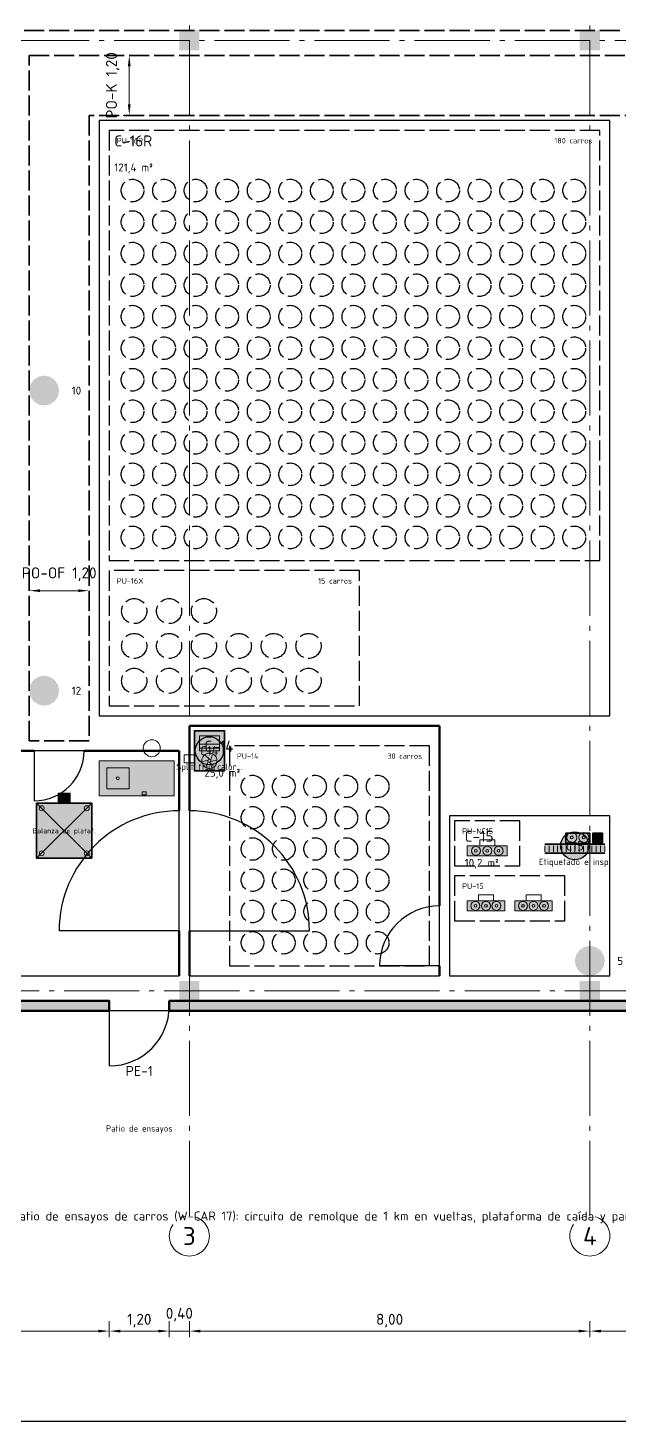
# Model space of a CAD drawing. Header units: millimetres. Extents: x 0 to 1682, y 0 to 1189.
# Drawn here: x 466.8 to 584.8, y 489 to 767.5 of the extents above; entities that cross this region are included whole.
import ezdxf
from ezdxf.enums import TextEntityAlignment as Align

# ---------------------------------------------------------------- set-up
doc = ezdxf.new("R2010")
doc.units = ezdxf.units.MM
doc.linetypes.add('IRAM-E-TRAZOS', pattern=[5, 4, -1])
doc.linetypes.add('IRAM-F-TRAZO-PUNTO', pattern=[20, 15, -2, 1, -2])
for name, color, linetype, lineweight in [('A-ABERTURA', 7, 'CONTINUOUS', 25), ('A-COLUMNA', 7, 'CONTINUOUS', 50), ('A-COTA', 7, 'CONTINUOUS', 18), ('A-EJE', 1, 'IRAM-F-TRAZO-PUNTO', 18), ('A-EQUIPO-FINO', 8, 'CONTINUOUS', 13), ('A-EQUIPO-OCULTO', 8, 'IRAM-E-TRAZOS', 13), ('A-EQUIPO-RELLENO', 9, 'CONTINUOUS', 13), ('A-EXTERIOR', 8, 'CONTINUOUS', 25), ('A-MURO', 7, 'CONTINUOUS', 50), ('A-OPERARIO', 6, 'CONTINUOUS', 18), ('A-PASO', 7, 'CONTINUOUS', 25), ('A-SECTOR', 1, 'CONTINUOUS', 25), ('A-TABIQUE', 7, 'CONTINUOUS', 50), ('A-TEXTO', 7, 'CONTINUOUS', 18), ('S-INCENDIO', 1, 'CONTINUOUS', 25)]:
    doc.layers.add(name, color=color, linetype=linetype, lineweight=lineweight)
for name, color, linetype, lineweight, true_color in [('A-EQUIPO', 30, 'CONTINUOUS', 35, 0xe67800), ('A-MOBILIARIO', 8, 'CONTINUOUS', 18, 0x50505a), ('A-PASILLO', 2, 'IRAM-E-TRAZOS', 35, 0xd7a500), ('A-PULMON', 6, 'IRAM-E-TRAZOS', 25, 0xdc00c8)]:
    doc.layers.add(name, color=color, linetype=linetype, lineweight=lineweight, true_color=true_color)
doc.styles.add('ISO3098', font='isocpeur.ttf')
doc.dimstyles.new('FLAMA-IRAM', dxfattribs={"dimtxt": 3.5, "dimasz": 3.5, "dimexe": 2, "dimexo": 1.5, "dimgap": 1, "dimtad": 1, "dimdec": 1, "dimtxsty": 'ISO3098', "dimblk": 'IRAM_FLECHA', "dimblk1": 'IRAM_FLECHA', "dimblk2": 'IRAM_FLECHA', "dimcen": 2.5, "dimclrd": 3, "dimclre": 3, "dimclrt": 3, "dimazin": 3, "dimtfac": 1, "dimtmove": 0, "dimatfit": 3, "dimlwd": 18, "dimlwe": 18})

# ---------------------------------------------------------------- blocks, each defined once
blk = doc.blocks.new('IRAM_FLECHA')
blk.add_solid([(0, 0), (-1, 0.125), (-1, -0.125)])

msp = doc.modelspace()

# ---------------------------------------------------------------- hatches: boundary and pattern name
at = {"layer": 'A-COLUMNA', "true_color": 0x000000}
h = msp.add_hatch(color=7, dxfattribs=at)
h.dxf.hatch_style = 1
h.paths.add_polyline_path([(497, 763), (501, 763), (501, 767), (497, 767)])
h = msp.add_hatch(color=7, dxfattribs=at)
h.dxf.hatch_style = 1
h.paths.add_polyline_path([(577, 763), (581, 763), (581, 767), (577, 767)])
h = msp.add_hatch(color=7, dxfattribs=at)
h.dxf.hatch_style = 1
h.paths.add_polyline_path([(497, 573), (501, 573), (501, 577), (497, 577)])
h = msp.add_hatch(color=7, dxfattribs=at)
h.dxf.hatch_style = 1
h.paths.add_polyline_path([(577, 573), (581, 573), (581, 577), (577, 577)])
at = {"layer": 'A-EQUIPO-RELLENO', "true_color": 0xeeeeee}
h = msp.add_hatch(color=7, dxfattribs=at)
h.dxf.hatch_style = 1
h.paths.add_polyline_path([(506, 619), (506, 627), (500, 627), (500, 619)])
at = {"layer": 'A-EQUIPO-RELLENO', "true_color": 0xffffff}
h = msp.add_hatch(color=7, dxfattribs=at)
h.dxf.hatch_style = 1
h.paths.add_polyline_path([(505.816, 623), (505.745, 623.627), (505.537, 624.222), (505.202, 624.756), (504.756, 625.202), (504.222, 625.537), (503.627, 625.745), (503, 625.816), (502.373, 625.745), (501.778, 625.537), (501.244, 625.202), (500.798, 624.756), (500.463, 624.222), (500.255, 623.627), (500.184, 623), (500.255, 622.373), (500.463, 621.778), (500.798, 621.244), (501.244, 620.798), (501.778, 620.463), (502.373, 620.255), (503, 620.184), (503.627, 620.255), (504.222, 620.463), (504.756, 620.798), (505.202, 621.244), (505.537, 621.778), (505.745, 622.373)])
at = {"layer": 'A-EQUIPO-RELLENO', "true_color": 0xecf0ec}
h = msp.add_hatch(color=7, dxfattribs=at)
h.dxf.hatch_style = 1
h.paths.add_polyline_path([(496, 621), (481, 621), (481, 614), (496, 614)])
at = {"layer": 'A-EQUIPO-RELLENO', "true_color": 0xcdd0d4}
h = msp.add_hatch(color=7, dxfattribs=at)
h.dxf.hatch_style = 1
h.paths.add_polyline_path([(475.2, 612.5), (475.2, 614.5), (472.8, 614.5), (472.8, 612.5)])
at = {"layer": 'A-EQUIPO-RELLENO', "true_color": 0xeeeeee}
h = msp.add_hatch(color=7, dxfattribs=at)
h.dxf.hatch_style = 1
h.paths.add_polyline_path([(479.5, 601.5), (479.5, 612.5), (468.5, 612.5), (468.5, 601.5)])
at = {"layer": 'A-EQUIPO-RELLENO', "true_color": 0xffffff}
h = msp.add_hatch(color=7, dxfattribs=at)
h.dxf.hatch_style = 1
h.paths.add_polyline_path([(578.816, 604), (578.745, 604.627), (578.537, 605.222), (578.202, 605.756), (577.756, 606.202), (577.222, 606.537), (576.627, 606.745), (576, 606.816), (575.373, 606.745), (574.778, 606.537), (574.244, 606.202), (573.798, 605.756), (573.463, 605.222), (573.255, 604.627), (573.184, 604), (573.255, 603.373), (573.463, 602.778), (573.798, 602.244), (574.244, 601.798), (574.778, 601.463), (575.373, 601.255), (576, 601.184), (576.627, 601.255), (577.222, 601.463), (577.756, 601.798), (578.202, 602.244), (578.537, 602.778), (578.745, 603.373)])
at = {"layer": 'A-EQUIPO-RELLENO', "true_color": 0xcdd0d4}
h = msp.add_hatch(color=7, dxfattribs=at)
h.dxf.hatch_style = 1
h.paths.add_polyline_path([(574.2, 604.48), (579, 604.48), (579, 606.5), (574.2, 606.5)])
h = msp.add_hatch(color=7, dxfattribs=at)
h.dxf.hatch_style = 1
h.paths.add_polyline_path([(579.6, 604.6), (581.5, 604.6), (581.5, 606.5), (579.6, 606.5)])
at = {"layer": 'A-EQUIPO-RELLENO', "true_color": 0xfaf0fa}
h = msp.add_hatch(color=7, dxfattribs=at)
h.dxf.hatch_style = 1
h.paths.add_polyline_path([(554.5, 602), (562.5, 602), (562.5, 604), (554.5, 604)])
at = {"layer": 'A-EQUIPO-RELLENO', "true_color": 0xeeeeee}
h = msp.add_hatch(color=7, dxfattribs=at)
h.dxf.hatch_style = 1
h.paths.add_polyline_path([(570, 602.5), (582, 602.5), (582, 604.3), (570, 604.3)])
at = {"layer": 'A-EQUIPO-RELLENO', "true_color": 0xfaf0fa}
h = msp.add_hatch(color=7, dxfattribs=at)
h.dxf.hatch_style = 1
h.paths.add_polyline_path([(554.5, 591), (562, 591), (562, 593), (554.5, 593)])
h = msp.add_hatch(color=7, dxfattribs=at)
h.dxf.hatch_style = 1
h.paths.add_polyline_path([(564, 591), (571.5, 591), (571.5, 593), (564, 593)])
at = {"layer": 'A-MURO', "true_color": 0x464646}
h = msp.add_hatch(color=7, dxfattribs=at)
h.dxf.hatch_style = 1
h.paths.add_polyline_path([(337, 645), (337, 573), (483, 573), (483, 571), (335, 571), (335, 645)])
h = msp.add_hatch(color=7, dxfattribs=at)
h.dxf.hatch_style = 1
h.paths.add_polyline_path([(495, 573), (840.5, 573), (840.5, 571), (495, 571)])
at = {"layer": 'S-INCENDIO', "true_color": 0xd20000}
h = msp.add_hatch(color=7, dxfattribs=at)
h.dxf.hatch_style = 1
h.paths.add_polyline_path([(473, 695), (472.772, 696.148), (472.121, 697.121), (471.148, 697.772), (470, 698), (468.852, 697.772), (467.879, 697.121), (467.228, 696.148), (467, 695), (467.228, 693.852), (467.879, 692.879), (468.852, 692.228), (470, 692), (471.148, 692.228), (472.121, 692.879), (472.772, 693.852)])
h = msp.add_hatch(color=7, dxfattribs=at)
h.dxf.hatch_style = 1
h.paths.add_polyline_path([(473, 635), (472.772, 636.148), (472.121, 637.121), (471.148, 637.772), (470, 638), (468.852, 637.772), (467.879, 637.121), (467.228, 636.148), (467, 635), (467.228, 633.852), (467.879, 632.879), (468.852, 632.228), (470, 632), (471.148, 632.228), (472.121, 632.879), (472.772, 633.852)])
h = msp.add_hatch(color=7, dxfattribs=at)
h.dxf.hatch_style = 1
h.paths.add_polyline_path([(582, 581), (581.772, 582.148), (581.121, 583.121), (580.148, 583.772), (579, 584), (577.852, 583.772), (576.879, 583.121), (576.228, 582.148), (576, 581), (576.228, 579.852), (576.879, 578.879), (577.852, 578.228), (579, 578), (580.148, 578.228), (581.121, 578.879), (581.772, 579.852)])

# ---------------------------------------------------------------- linework, layer by layer
at = {"layer": 'A-ABERTURA'}
for p, q in [((468, 623), (468, 613)), ((497, 587), (473, 587)), ((499, 587), (523, 587)), ((549, 580), (537, 580)), ((483, 572), (483, 560))]:
    msp.add_line(p, q, dxfattribs=at)
for centre, radius, start, end in [((468, 623), 10, 270, 360), ((497, 587), 24, 90, 180), ((499, 587), 24, 0, 90), ((549, 580), 12, 90, 180), ((483, 572), 12, 270, 360)]:
    msp.add_arc(centre, radius, start, end, dxfattribs=at)
at = {"layer": 'A-EJE'}
for p, q in [((499, 530), (499, 1060)), ((579, 530), (579, 1060)), ((104, 765), (1264, 765)), ((294, 575), (1264, 575))]:
    msp.add_line(p, q, dxfattribs=at)
for centre in [(499, 526), (579, 526)]:
    msp.add_circle(centre, 4, dxfattribs=at)
at = {"layer": 'A-EQUIPO'}
for p, q in [((570, 604.3), (582, 604.3)), ((570, 602.5), (582, 602.5))]:
    msp.add_line(p, q, dxfattribs=at)
for points in [[(506, 619), (506, 627), (500, 627), (500, 619)], [(479.5, 601.5), (479.5, 612.5), (468.5, 612.5), (468.5, 601.5)], [(574.2, 604.48), (579, 604.48), (579, 606.5), (574.2, 606.5)], [(579.6, 604.6), (581.5, 604.6), (581.5, 606.5), (579.6, 606.5)]]:
    msp.add_lwpolyline(points, close=True, dxfattribs=at)
at = {"layer": 'A-EQUIPO-FINO'}
for p, q in [((505, 624.3), (501, 624.3)), ((505, 623.5), (501, 623.5)), ((479.5, 601.5), (468.5, 612.5)), ((468.5, 601.5), (479.5, 612.5)), ((579.6, 604.6), (581.5, 606.5)), ((570, 602.8), (570, 604)), ((570.857, 602.8), (570.857, 604)), ((571.714, 602.8), (571.714, 604)), ((572.571, 602.8), (572.571, 604)), ((573.429, 602.8), (573.429, 604)), ((574.286, 602.8), (574.286, 604)), ((575.143, 602.8), (575.143, 604)), ((576, 602.8), (576, 604)), ((576.857, 602.8), (576.857, 604)), ((577.714, 602.8), (577.714, 604)), ((578.571, 602.8), (578.571, 604)), ((579.429, 602.8), (579.429, 604)), ((580.286, 602.8), (580.286, 604)), ((581.143, 602.8), (581.143, 604)), ((582, 602.8), (582, 604))]:
    msp.add_line(p, q, dxfattribs=at)
for points in [[(505, 623), (505, 626), (501, 626), (501, 623)], [(475.2, 612.5), (475.2, 614.5), (472.8, 614.5), (472.8, 612.5)], [(490.4, 614.8), (489.6, 614.8), (489.6, 614.2), (490.4, 614.2)]]:
    msp.add_lwpolyline(points, close=True, dxfattribs=at)
for points in [[(502.737, 621.152), (501.713, 620.887)], [(503, 621.304), (502.259, 622.058)], [(503.263, 621.152), (503.546, 622.171)], [(503.263, 620.848), (504.287, 621.113)], [(502.737, 620.848), (502.454, 619.829)], [(503, 620.696), (503.741, 619.942)]]:
    msp.add_lwpolyline(points, dxfattribs=at)
for centre, radius in [((503, 621), 1.52), ((503, 621), 0.304), ((484.7, 617.5), 0.3), ((469.5, 611.5), 0.5), ((478.5, 611.5), 0.5), ((575.4, 605.68), 1), ((575.4, 605.68), 0.3), ((577.8, 605.68), 1), ((577.8, 605.68), 0.3), ((581.215, 605.55), 0.152), ((469.5, 602.5), 0.5), ((478.5, 602.5), 0.5), ((556.233, 603), 0.9), ((556.233, 603), 0.28), ((558.5, 603), 0.9), ((558.5, 603), 0.28), ((560.767, 603), 0.9), ((560.767, 603), 0.28), ((556.15, 592), 0.9), ((556.15, 592), 0.28), ((558.25, 592), 0.9), ((558.25, 592), 0.28), ((560.35, 592), 0.9), ((560.35, 592), 0.28), ((565.65, 592), 0.9), ((565.65, 592), 0.28), ((567.75, 592), 0.9), ((567.75, 592), 0.28), ((569.85, 592), 0.9), ((569.85, 592), 0.28)]:
    msp.add_circle(centre, radius, dxfattribs=at)
at = {"layer": 'A-EQUIPO-OCULTO'}
msp.add_lwpolyline([(500, 620.6), (500, 622.2), (498, 622.2), (498, 620.6)], close=True, dxfattribs=at)
at = {"layer": 'A-EXTERIOR'}
msp.add_lwpolyline([(379, 489), (739, 489), (739, 571), (379, 571)], close=True, dxfattribs=at)
at = {"layer": 'A-MOBILIARIO'}
for points in [[(496, 621), (481, 621), (481, 614), (496, 614)], [(487, 619.6), (482.5, 619.6), (482.5, 615.4), (487, 615.4)]]:
    msp.add_lwpolyline(points, close=True, dxfattribs=at)
msp.add_circle((491.5, 623.5), 1.7, dxfattribs=at)
at = {"layer": 'A-MURO'}
for points in [[(337, 645), (337, 573), (483, 573), (483, 571), (335, 571), (335, 645)], [(495, 573), (840.5, 573), (840.5, 571), (495, 571)]]:
    msp.add_lwpolyline(points, close=True, dxfattribs=at)
at = {"layer": 'A-OPERARIO'}
for p, q in [((557, 604), (557, 605.2)), ((557, 605.2), (560, 605.2)), ((560, 604), (560, 605.2)), ((556.75, 593), (556.75, 594.2)), ((556.75, 594.2), (559.75, 594.2)), ((559.75, 593), (559.75, 594.2)), ((566.25, 593), (566.25, 594.2)), ((566.25, 594.2), (569.25, 594.2)), ((569.25, 593), (569.25, 594.2))]:
    msp.add_line(p, q, dxfattribs=at)
for points in [[(554.5, 602), (562.5, 602), (562.5, 604), (554.5, 604)], [(554.5, 591), (562, 591), (562, 593), (554.5, 593)], [(564, 591), (571.5, 591), (571.5, 593), (564, 593)]]:
    msp.add_lwpolyline(points, close=True, dxfattribs=at)
at = {"layer": 'A-PASILLO'}
for p, q in [((470, 767), (359, 767)), ((520, 767), (470, 767)), ((535, 767), (520, 767)), ((585, 767), (535, 767)), ((467, 750), (467, 762)), ((467, 762), (839, 762)), ((467, 625), (467, 750)), ((685, 750), (479, 750)), ((479, 750), (479, 625)), ((479, 625), (467, 625))]:
    msp.add_line(p, q, dxfattribs=at)
at = {"layer": 'A-PASO'}
for centre in [(503, 623), (576, 604)]:
    msp.add_circle(centre, 2.816, dxfattribs=at)
at = {"layer": 'A-PULMON'}
for points in [[(483, 661), (581, 661), (581, 747), (483, 747)], [(483, 632), (533, 632), (533, 659), (483, 659)], [(507, 580), (547, 580), (547, 624), (507, 624)], [(552, 600), (565, 600), (565, 609), (552, 609)], [(552, 589), (574, 589), (574, 598), (552, 598)]]:
    msp.add_lwpolyline(points, close=True, dxfattribs=at)
for centre, radius in [((487.651, 734.984), 2.269), ((493.954, 734.984), 2.269), ((500.257, 734.984), 2.269), ((506.56, 734.984), 2.269), ((512.863, 734.984), 2.269), ((519.166, 734.984), 2.269), ((525.469, 734.984), 2.269), ((531.772, 734.984), 2.269), ((538.075, 734.984), 2.269), ((544.378, 734.984), 2.269), ((550.681, 734.984), 2.269), ((556.984, 734.984), 2.269), ((563.287, 734.984), 2.269), ((569.59, 734.984), 2.269), ((575.892, 734.984), 2.269), ((487.651, 728.681), 2.269), ((493.954, 728.681), 2.269), ((500.257, 728.681), 2.269), ((506.56, 728.681), 2.269), ((512.863, 728.681), 2.269), ((519.166, 728.681), 2.269), ((525.469, 728.681), 2.269), ((531.772, 728.681), 2.269), ((538.075, 728.681), 2.269), ((544.378, 728.681), 2.269), ((550.681, 728.681), 2.269), ((556.984, 728.681), 2.269), ((563.287, 728.681), 2.269), ((569.59, 728.681), 2.269), ((575.892, 728.681), 2.269), ((487.651, 722.378), 2.269), ((493.954, 722.378), 2.269), ((500.257, 722.378), 2.269), ((506.56, 722.378), 2.269), ((512.863, 722.378), 2.269), ((519.166, 722.378), 2.269), ((525.469, 722.378), 2.269), ((531.772, 722.378), 2.269), ((538.075, 722.378), 2.269), ((544.378, 722.378), 2.269), ((550.681, 722.378), 2.269), ((556.984, 722.378), 2.269), ((563.287, 722.378), 2.269), ((569.59, 722.378), 2.269), ((575.892, 722.378), 2.269), ((487.651, 716.075), 2.269), ((493.954, 716.075), 2.269), ((500.257, 716.075), 2.269), ((506.56, 716.075), 2.269), ((512.863, 716.075), 2.269), ((519.166, 716.075), 2.269), ((525.469, 716.075), 2.269), ((531.772, 716.075), 2.269), ((538.075, 716.075), 2.269), ((544.378, 716.075), 2.269), ((550.681, 716.075), 2.269), ((556.984, 716.075), 2.269), ((563.287, 716.075), 2.269), ((569.59, 716.075), 2.269), ((575.892, 716.075), 2.269), ((487.651, 709.772), 2.269), ((493.954, 709.772), 2.269), ((500.257, 709.772), 2.269), ((506.56, 709.772), 2.269), ((512.863, 709.772), 2.269), ((519.166, 709.772), 2.269), ((525.469, 709.772), 2.269), ((531.772, 709.772), 2.269), ((538.075, 709.772), 2.269), ((544.378, 709.772), 2.269), ((550.681, 709.772), 2.269), ((556.984, 709.772), 2.269), ((563.287, 709.772), 2.269), ((569.59, 709.772), 2.269), ((575.892, 709.772), 2.269), ((487.651, 703.469), 2.269), ((493.954, 703.469), 2.269), ((500.257, 703.469), 2.269), ((506.56, 703.469), 2.269), ((512.863, 703.469), 2.269), ((519.166, 703.469), 2.269), ((525.469, 703.469), 2.269), ((531.772, 703.469), 2.269), ((538.075, 703.469), 2.269), ((544.378, 703.469), 2.269), ((550.681, 703.469), 2.269), ((556.984, 703.469), 2.269), ((563.287, 703.469), 2.269), ((569.59, 703.469), 2.269), ((575.892, 703.469), 2.269), ((487.651, 697.166), 2.269), ((493.954, 697.166), 2.269), ((500.257, 697.166), 2.269), ((506.56, 697.166), 2.269), ((512.863, 697.166), 2.269), ((519.166, 697.166), 2.269), ((525.469, 697.166), 2.269), ((531.772, 697.166), 2.269), ((538.075, 697.166), 2.269), ((544.378, 697.166), 2.269), ((550.681, 697.166), 2.269), ((556.984, 697.166), 2.269), ((563.287, 697.166), 2.269), ((569.59, 697.166), 2.269), ((575.892, 697.166), 2.269), ((487.651, 690.863), 2.269), ((493.954, 690.863), 2.269), ((500.257, 690.863), 2.269), ((506.56, 690.863), 2.269), ((512.863, 690.863), 2.269), ((519.166, 690.863), 2.269), ((525.469, 690.863), 2.269), ((531.772, 690.863), 2.269), ((538.075, 690.863), 2.269), ((544.378, 690.863), 2.269), ((550.681, 690.863), 2.269), ((556.984, 690.863), 2.269), ((563.287, 690.863), 2.269), ((569.59, 690.863), 2.269), ((575.892, 690.863), 2.269), ((487.651, 684.56), 2.269), ((493.954, 684.56), 2.269), ((500.257, 684.56), 2.269), ((506.56, 684.56), 2.269), ((512.863, 684.56), 2.269), ((519.166, 684.56), 2.269), ((525.469, 684.56), 2.269), ((531.772, 684.56), 2.269), ((538.075, 684.56), 2.269), ((544.378, 684.56), 2.269), ((550.681, 684.56), 2.269), ((556.984, 684.56), 2.269), ((563.287, 684.56), 2.269), ((569.59, 684.56), 2.269), ((575.892, 684.56), 2.269), ((487.651, 678.257), 2.269), ((493.954, 678.257), 2.269), ((500.257, 678.257), 2.269), ((506.56, 678.257), 2.269), ((512.863, 678.257), 2.269), ((519.166, 678.257), 2.269), ((525.469, 678.257), 2.269), ((531.772, 678.257), 2.269), ((538.075, 678.257), 2.269), ((544.378, 678.257), 2.269), ((550.681, 678.257), 2.269), ((556.984, 678.257), 2.269), ((563.287, 678.257), 2.269), ((569.59, 678.257), 2.269), ((575.892, 678.257), 2.269), ((487.651, 671.954), 2.269), ((493.954, 671.954), 2.269), ((500.257, 671.954), 2.269), ((506.56, 671.954), 2.269), ((512.863, 671.954), 2.269), ((519.166, 671.954), 2.269), ((525.469, 671.954), 2.269), ((531.772, 671.954), 2.269), ((538.075, 671.954), 2.269), ((544.378, 671.954), 2.269), ((550.681, 671.954), 2.269), ((556.984, 671.954), 2.269), ((563.287, 671.954), 2.269), ((569.59, 671.954), 2.269), ((575.892, 671.954), 2.269), ((487.651, 665.651), 2.269), ((493.954, 665.651), 2.269), ((500.257, 665.651), 2.269), ((506.56, 665.651), 2.269), ((512.863, 665.651), 2.269), ((519.166, 665.651), 2.269), ((525.469, 665.651), 2.269), ((531.772, 665.651), 2.269), ((538.075, 665.651), 2.269), ((544.378, 665.651), 2.269), ((550.681, 665.651), 2.269), ((556.984, 665.651), 2.269), ((563.287, 665.651), 2.269), ((569.59, 665.651), 2.269), ((575.892, 665.651), 2.269), ((487.983, 650.915), 2.508), ((494.949, 650.915), 2.508), ((501.915, 650.915), 2.508), ((487.983, 643.949), 2.508), ((494.949, 643.949), 2.508), ((501.915, 643.949), 2.508), ((508.88, 643.949), 2.508), ((515.846, 643.949), 2.508), ((522.812, 643.949), 2.508), ((487.983, 636.983), 2.508), ((494.949, 636.983), 2.508), ((501.915, 636.983), 2.508), ((508.88, 636.983), 2.508), ((515.846, 636.983), 2.508), ((522.812, 636.983), 2.508), ((511.624, 615.864), 2.249), ((517.872, 615.864), 2.249), ((524.12, 615.864), 2.249), ((530.368, 615.864), 2.249), ((536.616, 615.864), 2.249), ((511.624, 609.616), 2.249), ((517.872, 609.616), 2.249), ((524.12, 609.616), 2.249), ((530.368, 609.616), 2.249), ((536.616, 609.616), 2.249), ((511.624, 603.368), 2.249), ((517.872, 603.368), 2.249), ((524.12, 603.368), 2.249), ((530.368, 603.368), 2.249), ((536.616, 603.368), 2.249), ((511.624, 597.12), 2.249), ((517.872, 597.12), 2.249), ((524.12, 597.12), 2.249), ((530.368, 597.12), 2.249), ((536.616, 597.12), 2.249), ((511.624, 590.872), 2.249), ((517.872, 590.872), 2.249), ((524.12, 590.872), 2.249), ((530.368, 590.872), 2.249), ((536.616, 590.872), 2.249), ((511.624, 584.624), 2.249), ((517.872, 584.624), 2.249), ((524.12, 584.624), 2.249), ((530.368, 584.624), 2.249), ((536.616, 584.624), 2.249)]:
    msp.add_circle(centre, radius, dxfattribs=at)
at = {"layer": 'A-SECTOR'}
for points in [[(481, 630), (583, 630), (583, 749), (481, 749)], [(499, 578), (549, 578), (549, 628), (499, 628)], [(342, 578), (497, 578), (497, 623), (342, 623)], [(551, 578), (583, 578), (583, 610), (551, 610)]]:
    msp.add_lwpolyline(points, close=True, dxfattribs=at)
at = {"layer": 'A-TABIQUE'}
for p, q in [((499, 628), (549, 628)), ((499, 611), (499, 628)), ((549, 592), (549, 628)), ((342, 623), (468, 623)), ((478, 623), (497, 623)), ((497, 611), (497, 623)), ((497, 578), (497, 587)), ((499, 578), (499, 587)), ((549, 578), (549, 580))]:
    msp.add_line(p, q, dxfattribs=at)

# ---------------------------------------------------------------- texts
at = {"layer": 'A-PASO', "style": 'ISO3098'}
for s, p in [('C14', (503, 623)), ('C15', (576, 604))]:
    msp.add_text(s, height=1.84, dxfattribs=at).set_placement(p, align=Align.MIDDLE_CENTER)
at = {"layer": 'A-PULMON', "style": 'ISO3098'}
for s, p in [('PU-16R', (484.5, 745.5)), ('PU-16X', (484.5, 657.5)), ('PU-14', (508.5, 622.5)), ('PU-NC15', (553.5, 607.5)), ('PU-15', (553.5, 596.5))]:
    msp.add_text(s, height=1.12, dxfattribs=at).set_placement(p, align=Align.TOP_LEFT)
for s, p in [('180 carros', (579.5, 745.5)), ('15 carros', (531.5, 657.5)), ('30 carros', (545.5, 622.5))]:
    msp.add_text(s, height=1.1, dxfattribs=at).set_placement(p, align=Align.TOP_RIGHT)
at = {"layer": 'A-TEXTO', "style": 'ISO3098'}
for s, height, p in [('C-16R', 2.2, (484, 746)), ('121,4 m²', 1.6, (484, 740.4)), ('C-14', 2.2, (502, 625)), ('25,0 m²', 1.6, (502, 619.4)), ('C-15', 2.2, (554, 607)), ('10,2 m²', 1.6, (554, 601.4))]:
    msp.add_text(s, height=height, dxfattribs=at).set_placement(p, align=Align.TOP_LEFT)
for s, p in [('Split frío/calor .', (503, 620.44)), ('Etiquetado e insp.', (576, 601.44))]:
    msp.add_text(s, height=1.28, dxfattribs=at).set_placement(p, align=Align.TOP_CENTER)
for s, height, p in [('Balanza de plataf.', 0.992, (474, 607)), ('PE-1', 2, (489, 559)), ('Patio de ensayos', 1.24, (489, 547.5)), ('PE Patio de ensayos de carros (W-CAR 17): circuito de remolque de 1 km en vueltas, plataforma de caída y pared de choque; el autoelevador llega desde la playa del muelle', 1.8, (559, 530)), ('3', 3.6, (499, 526)), ('4', 3.6, (579, 526))]:
    msp.add_text(s, height=height, dxfattribs=at).set_placement(p, align=Align.MIDDLE_CENTER)
at = {"layer": 'S-INCENDIO', "style": 'ISO3098'}
for s, p in [('10', (475.5, 695)), ('12', (475.5, 635)), ('5', (584.5, 581))]:
    msp.add_text(s, height=1.6, dxfattribs=at).set_placement(p, align=Align.MIDDLE_LEFT)

# ---------------------------------------------------------------- dimensions: what is measured, and where the dimension line sits
at = {"layer": 'A-COTA'}
msp.add_linear_dim(base=(487, 750), p1=(487, 750), p2=(487, 762), angle=90, text='PO-K <>', dimstyle='FLAMA-IRAM', override={"dimtxt": 2.2, "dimasz": 2.2, "dimexe": 1.2, "dimexo": 1, "dimdec": 2, "dimlfac": 0.1, "dimzin": 0}, dxfattribs=at).render()
msp.add_linear_dim(base=(467, 655), p1=(467, 655), p2=(479, 655), text='PO-OF <>', dimstyle='FLAMA-IRAM', override={"dimtxt": 2.2, "dimasz": 2.2, "dimexe": 1.2, "dimexo": 1, "dimdec": 2, "dimlfac": 0.1, "dimzin": 0}, dxfattribs=at).render()
for base, p1, p2 in [((419, 507), (419, 510), (483, 510)), ((483, 507), (483, 510), (495, 510)), ((495, 507), (495, 510), (499, 510)), ((499, 507), (499, 510), (579, 510)), ((579, 507), (579, 510), (659, 510))]:
    msp.add_linear_dim(base=base, p1=p1, p2=p2, dimstyle='FLAMA-IRAM', override={"dimtxt": 2.2, "dimasz": 2.2, "dimexe": 1.2, "dimexo": 1, "dimdec": 2, "dimlfac": 0.1, "dimzin": 0}, dxfattribs=at).render()

doc.saveas('drawing.dxf')
